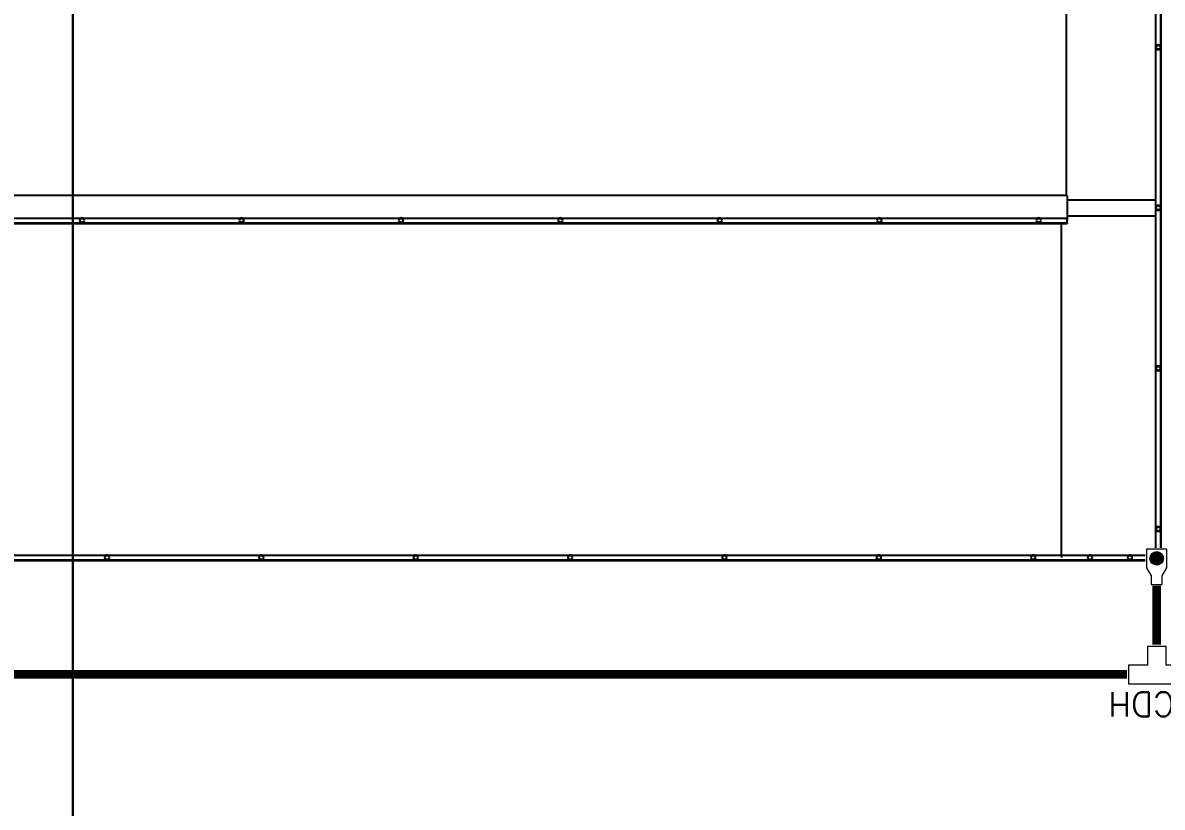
# Model space of a CAD drawing. Header units: millimetres. Extents: x -107267 to 109426, y -98906 to 83910.
# Drawn here: x -438 to 9564, y -27461 to -20575 of the extents above; entities that cross this region are included whole.
import ezdxf

# ---------------------------------------------------------------- set-up
doc = ezdxf.new("R2010")
doc.units = ezdxf.units.MM
doc.linetypes.add('ACAD_ISO12W100', pattern=[21, 12, -3, 0, -3, 0, -3])
for name, color, linetype in [('00 - Zona de proteção 2d', 4, 'Continuous'), ('Left View-MISC', 7, 'Continuous'), ('Left View-STEEL', 9, 'Continuous'), ('Top (Plan) View-MISC', 7, 'Continuous'), ('Top (Plan) View-STEEL', 9, 'Continuous')]:
    doc.layers.add(name, color=color, linetype=linetype)
doc.layers.add('00_m3g_spda_ater_cabo50', color=1, linetype='Continuous', lineweight=9)
doc.styles.add('PDR2.0', font='romans.shx', dxfattribs={"height": 2})

# ---------------------------------------------------------------- blocks, each defined once
blk = doc.blocks.new('*U24')
at = {"lineweight": 9, "style": 'PDR2.0'}
blk.add_text('MCDH', height=1.7, dxfattribs=at).set_placement((-3.015, 1.248))
at = {"color": 255, "lineweight": 0}
blk.add_wipeout([(-2.085, 0.773), (-2.085, -0.773), (-0.773, -0.773), (-0.773, -2.085), (0.773, -2.085), (0.773, -0.773), (2.085, -0.773), (2.085, 0.773)], dxfattribs=at)
at = {"lineweight": 9}
blk.add_lwpolyline([(-0.656, -0.656), (-0.656, -1.968), (0.656, -1.968), (0.656, -0.656), (1.968, -0.656), (1.968, 0.656), (0.656, 0.656), (-0.656, 0.656), (-1.968, 0.656), (-1.968, -0.656)], close=True, dxfattribs=at)
blk = doc.blocks.new('M3G_P_CONECTOR_COMP')
at = {"color": 255, "lineweight": 0}
blk.add_wipeout([(-1.14, -0.61), (-2.01, -0.61), (-2.75, -1.03), (-4.57, -1.03), (-4.57, 1.03), (-2.75, 1.03), (-2.01, 0.61), (-1.14, 0.61)], dxfattribs=at)
at = {"lineweight": 9}
h = blk.add_hatch(color=256, dxfattribs=at)
h.dxf.hatch_style = 1
edge = h.paths.add_edge_path()
edge.add_arc((-3.62, 0), 0.612, 0, 360)
blk.add_lwpolyline([(-1.24, 0.51), (-2.03, 0.51), (-2.77, 0.93), (-4.47, 0.93), (-4.47, -0.93), (-2.77, -0.93), (-2.03, -0.51), (-1.24, -0.51)], close=True, dxfattribs=at)
blk.add_circle((-3.62, 0), 0.612, dxfattribs=at)
blk = doc.blocks.new('*U1086')
at = {"layer": 'Top (Plan) View-MISC', "color": 0, "linetype": 'ByBlock', "lineweight": -2}
for p, q in [((8729, -22269), (9508, -22269)), ((8680, -25248), (8680, -22336))]:
    blk.add_line(p, q, dxfattribs=at)
blk = doc.blocks.new('*U1087')
at = {"layer": 'Top (Plan) View-MISC', "color": 0, "linetype": 'ByBlock', "lineweight": -2}
for p, q in [((8724, -22090), (8724, -19152)), ((9508, -22131), (8729, -22131))]:
    blk.add_line(p, q, dxfattribs=at)
blk = doc.blocks.new('*U1089')
at = {"layer": 'Top (Plan) View-MISC', "color": 0, "linetype": 'ByBlock', "lineweight": -2}
for p, q in [((8729, -22090), (-1567, -22090)), ((8729, -22090), (8729, -22310)), ((8729, -22310), (8729, -22310))]:
    blk.add_line(p, q, dxfattribs=at)
blk = doc.blocks.new('*U1090')
at = {"layer": 'Top (Plan) View-STEEL', "color": 0, "linetype": 'ByBlock', "lineweight": -2}
for p, q in [((-2658, -25248), (8680, -25248)), ((-2658, -25290), (8680, -25290)), ((-2658, -25295), (8680, -25295)), ((8680, -25290), (8680, -25295))]:
    blk.add_line(p, q, dxfattribs=at)
for centre, start, end in [((301, -25269), 3.5392, 176.4608), ((301, -25269), 183.5392, 356.4608), ((1656, -25269), 3.5392, 176.4608), ((1656, -25269), 183.5392, 356.4608), ((3011, -25269), 3.5392, 176.4608), ((3011, -25269), 183.5392, 356.4608), ((4366, -25269), 3.5392, 176.4608), ((4366, -25269), 183.5392, 356.4608), ((5721, -25269), 3.5392, 176.4608), ((5721, -25269), 183.5392, 356.4608), ((7076, -25269), 3.5392, 176.4608), ((7076, -25269), 183.5392, 356.4608), ((8431, -25269), 3.5392, 176.4608), ((8431, -25269), 183.5392, 356.4608)]:
    blk.add_arc(centre, 21.2, start, end, dxfattribs=at)
at = {"layer": 'Top (Plan) View-STEEL', "color": 0, "linetype": 'ByBlock', "lineweight": -2, "extrusion": (0, 0, -1)}
for centre, start, end in [((-301, -25269), 4.1694, 175.8306), ((-301, -25269), 184.1694, 355.8306), ((-1656, -25269), 4.1694, 175.8306), ((-1656, -25269), 184.1694, 355.8306), ((-3011, -25269), 4.1694, 175.8306), ((-3011, -25269), 184.1694, 355.8306), ((-4366, -25269), 4.1694, 175.8306), ((-4366, -25269), 184.1694, 355.8306), ((-5721, -25269), 4.1694, 175.8306), ((-5721, -25269), 184.1694, 355.8306), ((-7076, -25269), 4.1694, 175.8306), ((-7076, -25269), 184.1694, 355.8306), ((-8431, -25269), 4.1694, 175.8306), ((-8431, -25269), 184.1694, 355.8306)]:
    blk.add_arc(centre, 18, start, end, dxfattribs=at)
blk = doc.blocks.new('*U1091')
at = {"layer": 'Top (Plan) View-STEEL', "color": 0, "linetype": 'ByBlock', "lineweight": -2}
for p, q in [((8680, -25248), (8680, -25269)), ((8680, -25248), (9508, -25248)), ((8680, -25290), (9529, -25290)), ((8680, -25295), (9529, -25295)), ((9529, -25290), (9529, -25269)), ((9529, -25269), (9529, -25269)), ((9529, -25290), (9529, -25295))]:
    blk.add_line(p, q, dxfattribs=at)
for centre, start, end in [((8930, -25269), 3.5257, 176.4743), ((8930, -25269), 183.5257, 356.4743), ((9280, -25269), 3.5257, 176.4743), ((9280, -25269), 183.5257, 356.4743)]:
    blk.add_arc(centre, 21.2, start, end, dxfattribs=at)
at = {"layer": 'Top (Plan) View-STEEL', "color": 0, "linetype": 'ByBlock', "lineweight": -2, "extrusion": (0, 0, -1)}
for centre, start, end in [((-8930, -25269), 4.1535, 175.8465), ((-8930, -25269), 184.1535, 355.8465), ((-9280, -25269), 4.1535, 175.8465), ((-9280, -25269), 184.1535, 355.8465)]:
    blk.add_arc(centre, 18, start, end, dxfattribs=at)
blk = doc.blocks.new('*U1092')
at = {"layer": 'Top (Plan) View-STEEL', "color": 0, "linetype": 'ByBlock', "lineweight": -2}
for p, q in [((9508, -25248), (9508, -19152)), ((9550, -19131), (9529, -19131)), ((9550, -25269), (9550, -19131)), ((9550, -19131), (9555, -19131)), ((9555, -25269), (9555, -19131)), ((9527, -25269), (9550, -25269)), ((9555, -25269), (9550, -25269))]:
    blk.add_line(p, q, dxfattribs=at)
for centre, start, end in [((9529, -19381), 90.4881, 269.5119), ((9529, -19381), 270.4881, 89.5119), ((9529, -20790), 90.4881, 269.5119), ((9529, -20790), 270.4881, 89.5119), ((9529, -22200), 90.4881, 269.5119), ((9529, -22200), 270.4881, 89.5119), ((9529, -23609), 90.4881, 269.5119), ((9529, -23609), 270.4881, 89.5119), ((9529, -25019), 90.4881, 269.5119), ((9529, -25019), 270.4881, 89.5119)]:
    blk.add_arc(centre, 21.2, start, end, dxfattribs=at)
at = {"layer": 'Top (Plan) View-STEEL', "color": 0, "linetype": 'ByBlock', "lineweight": -2, "extrusion": (0, 0, -1)}
for centre, start, end in [((-9529, -19381), 270.5749, 89.4251), ((-9529, -19381), 90.5749, 269.4251), ((-9529, -20790), 270.5749, 89.4251), ((-9529, -20790), 90.5749, 269.4251), ((-9529, -22200), 270.5749, 89.4251), ((-9529, -22200), 90.5749, 269.4251), ((-9529, -23609), 270.5749, 89.4251), ((-9529, -23609), 90.5749, 269.4251), ((-9529, -25019), 270.5749, 89.4251), ((-9529, -25019), 90.5749, 269.4251)]:
    blk.add_arc(centre, 18, start, end, dxfattribs=at)
blk = doc.blocks.new('*U1095')
at = {"layer": 'Top (Plan) View-STEEL', "color": 0, "linetype": 'ByBlock', "lineweight": -2}
for p, q in [((-1567, -22289), (8729, -22289)), ((8729, -22310), (8729, -22289)), ((-1567, -22331), (8729, -22331)), ((-1567, -22336), (8729, -22336)), ((8729, -22331), (8729, -22310)), ((8729, -22331), (8729, -22336))]:
    blk.add_line(p, q, dxfattribs=at)
for centre, start, end in [((82, -22310), 3.4505, 176.5495), ((1482, -22310), 3.4505, 176.5495), ((2881, -22310), 3.4505, 176.5495), ((4281, -22310), 3.4505, 176.5495), ((5680, -22310), 3.4505, 176.5495), ((7080, -22310), 3.4505, 176.5495), ((8479, -22310), 3.4505, 176.5495), ((82, -22310), 183.4505, 356.5495), ((1482, -22310), 183.4505, 356.5495), ((2881, -22310), 183.4505, 356.5495), ((4281, -22310), 183.4505, 356.5495), ((5680, -22310), 183.4505, 356.5495), ((7080, -22310), 183.4505, 356.5495), ((8479, -22310), 183.4505, 356.5495)]:
    blk.add_arc(centre, 21.2, start, end, dxfattribs=at)
at = {"layer": 'Top (Plan) View-STEEL', "color": 0, "linetype": 'ByBlock', "lineweight": -2, "extrusion": (0, 0, -1)}
for centre, start, end in [((-82, -22310), 4.0648, 175.9352), ((-1482, -22310), 4.0648, 175.9352), ((-2881, -22310), 4.0648, 175.9352), ((-4281, -22310), 4.0648, 175.9352), ((-5680, -22310), 4.0648, 175.9352), ((-7080, -22310), 4.0648, 175.9352), ((-8479, -22310), 4.0648, 175.9352), ((-82, -22310), 184.0648, 355.9352), ((-1482, -22310), 184.0648, 355.9352), ((-2881, -22310), 184.0648, 355.9352), ((-4281, -22310), 184.0648, 355.9352), ((-5680, -22310), 184.0648, 355.9352), ((-7080, -22310), 184.0648, 355.9352), ((-8479, -22310), 184.0648, 355.9352)]:
    blk.add_arc(centre, 18, start, end, dxfattribs=at)
blk = doc.blocks.new('*U2096')
at = {"layer": 'Left View-MISC', "color": 0, "linetype": 'ByBlock', "lineweight": -2}
for p, q in [((0, -25269, -1280), (0, -25262, -1280)), ((0, -25264, -1120), (0, -25269, -1120)), ((0, -25269, -1280), (0, -25269, -1120))]:
    blk.add_line(p, q, dxfattribs=at)
blk = doc.blocks.new('*U2098')
at = {"layer": 'Left View-MISC', "color": 0, "linetype": 'ByBlock', "lineweight": -2}
for p, q in [((0, -19131, -454), (0, -20178, -454)), ((0, -19131, -160), (0, -19131, -454)), ((0, -20779, 221), (0, -19351, 221)), ((0, -20178, -454), (0, -25260, -1375)), ((0, -22288, -407), (0, -20779, 221)), ((0, -23806, -407), (0, -22288, -407)), ((0, -25267, -966), (0, -23806, -407)), ((0, -25260, -1375), (0, -25267, -966))]:
    blk.add_line(p, q, dxfattribs=at)
blk = doc.blocks.new('*U2099')
at = {"layer": 'Left View-MISC', "color": 0, "linetype": 'ByBlock', "lineweight": -2}
for p, q in [((0, -19131, -454), (0, -19131, -1280)), ((0, -19131, -1280), (0, -24738, -1280)), ((0, -20817, 221), (0, -20790, 221)), ((0, -22036, 221), (0, -21078, 221)), ((0, -22248, 221), (0, -22156, 221)), ((0, -25268, -1120), (0, -25268, -1120))]:
    blk.add_line(p, q, dxfattribs=at)
blk = doc.blocks.new('*U2102')
at = {"layer": 'Left View-MISC', "color": 0, "linetype": 'ByBlock', "lineweight": -2}
for p, q in [((0, -24168, -529), (0, -24125, -529)), ((0, -25012, -529), (0, -24447, -529)), ((0, -25248, -529), (0, -25055, -529))]:
    blk.add_line(p, q, dxfattribs=at)
blk = doc.blocks.new('*U2105')
at = {"layer": 'Left View-MISC', "color": 0, "linetype": 'ByBlock', "lineweight": -2}
for p, q in [((0, -22290, 246), (0, -22309, 246)), ((0, -22310, 241), (0, -22310, 165)), ((0, -22310, 122), (0, -22310, -287)), ((0, -22310, -387), (0, -22310, -407))]:
    blk.add_line(p, q, dxfattribs=at)
blk = doc.blocks.new('*U2106')
at = {"layer": 'Left View-STEEL', "color": 0, "linetype": 'ByBlock', "lineweight": -2}
for p, q in [((0, -25248, -959), (0, -25248, -942)), ((0, -25248, -835), (0, -25248, -680)), ((0, -25248, -665), (0, -25248, -432)), ((0, -25248, -386), (0, -25248, -151)), ((0, -25248, -136), (0, -25248, -115)), ((0, -25248, 32), (0, -25248, 53)), ((0, -25248, 199), (0, -25248, 221)), ((0, -25248, 283), (0, -25248, 304)), ((0, -25248, 367), (0, -25248, 388)), ((0, -25248, 451), (0, -25248, 472)), ((0, -25248, 535), (0, -25248, 556)), ((0, -25248, -151), (0, -25248, -136)), ((0, -25248, -115), (0, -25248, -58)), ((0, -25248, -13), (0, -25248, 32)), ((0, -25248, 53), (0, -25248, 96)), ((0, -25248, 141), (0, -25248, 199)), ((0, -25248, 221), (0, -25248, 283)), ((0, -25248, 304), (0, -25248, 367)), ((0, -25248, 388), (0, -25248, 451)), ((0, -25248, 472), (0, -25248, 535)), ((0, -25248, -680), (0, -25248, -665)), ((0, -25290, -1215), (0, -25290, -1210)), ((0, -25290, 32), (0, -25290, 53)), ((0, -25290, 116), (0, -25290, 137)), ((0, -25290, 199), (0, -25290, 221)), ((0, -25290, 283), (0, -25290, 304)), ((0, -25290, 367), (0, -25290, 388)), ((0, -25290, 451), (0, -25290, 472)), ((0, -25290, 535), (0, -25290, 556)), ((0, -25290, -28), (0, -25290, 32)), ((0, -25290, 53), (0, -25290, 116)), ((0, -25290, 137), (0, -25290, 199)), ((0, -25290, 221), (0, -25290, 283)), ((0, -25290, 304), (0, -25290, 367)), ((0, -25290, 388), (0, -25290, 451)), ((0, -25290, 472), (0, -25290, 535)), ((0, -25290, -1127), (0, -25290, -1210)), ((0, -25290, -1210), (0, -25295, -1210)), ((0, -25295, -1110), (0, -25290, -1110)), ((0, -25290, -409), (0, -25295, -409)), ((0, -25295, -1210), (0, -25295, -1110)), ((0, -25295, -1110), (0, -25295, -409))]:
    blk.add_line(p, q, dxfattribs=at)
at = {"layer": 'Left View-STEEL', "color": 0, "linetype": 'ByBlock', "lineweight": -2, "extrusion": (-1, 0, 0)}
for centre, major_axis, ratio, start_param, end_param in [((0, -25269, -115), (0, -21.2), 0.06185, -3.143955, -3.139231), ((0, -25269, 53), (0, -21.2), 0.06185, -4.650618, -1.632567), ((0, -25269, 221), (0, -21.2), 0.06185, -4.650618, -1.632567), ((0, -25269, 304), (0, -21.2), 0.06185, -4.650618, -1.632567), ((0, -25269, 388), (0, -21.2), 0.06185, -4.650618, -1.632567), ((0, -25269, 472), (0, -21.2), 0.06185, -4.650618, -1.632567), ((0, -25269, 556), (0, -21.2), 0.06185, -4.650618, -1.632567), ((0, -25269, -151), (0, 0, -21.2), 0.998093, -1.570796, -1.568434), ((0, -25269, -151), (0, 0, -21.2), 0.998093, 4.710027, 4.712389), ((0, -25269, -680), (0, 0, -21.2), 0.998093, -1.570796, -1.568434), ((0, -25269, -680), (0, 0, -21.2), 0.998093, 4.710027, 4.712389), ((0, -25269, 137), (0, -21.2), 0.06185, -4.650618, -4.06293), ((0, -25269, 137), (0, -21.2), 0.06185, -1.900041, -1.632567), ((0, -25269, 53), (0, -21.2), 0.06185, -1.509025, 1.509025), ((0, -25269, 137), (0, -21.2), 0.06185, -1.509025, 1.509025), ((0, -25269, 221), (0, -21.2), 0.06185, -1.509025, 1.509025), ((0, -25269, 304), (0, -21.2), 0.06185, -1.509025, 1.509025), ((0, -25269, 388), (0, -21.2), 0.06185, -1.509025, 1.509025), ((0, -25269, 472), (0, -21.2), 0.06185, -1.509025, 1.509025), ((0, -25269, 556), (0, -21.2), 0.06185, -1.509025, 1.509025)]:
    blk.add_ellipse(centre, major_axis=major_axis, ratio=ratio, start_param=start_param, end_param=end_param, dxfattribs=at)
at = {"layer": 'Left View-STEEL', "color": 0, "linetype": 'ByBlock', "lineweight": -2, "extrusion": (1, 0, 0)}
for centre, major_axis, ratio, start_param, end_param in [((0, -25269, 550), (0, 0, -21.2), 0.998093, 1.864371, 3.141593), ((0, -25269, 53), (0, 18), 0.06185, -1.498026, 1.498026), ((0, -25269, 221), (0, 18), 0.06185, -1.498026, 1.498026), ((0, -25269, 304), (0, 18), 0.06185, -1.498026, 1.498026), ((0, -25269, 388), (0, 18), 0.06185, -1.498026, 1.498026), ((0, -25269, 472), (0, 18), 0.06185, -1.498026, 1.498026), ((0, -25269, 556), (0, 18), 0.06185, -1.498026, 1.498026), ((0, -25269, 137), (0, 18), 0.06185, 0.823985, 1.498026), ((0, -25269, 137), (0, 18), 0.06185, -1.498026, -1.144199), ((0, -25269, -1215), (0, 21.2), 0.06185, -3.141593, -1.570749), ((0, -25269, 550), (0, 0, -21.2), 0.998093, -3.141593, -1.864371), ((0, -25269, 53), (0, 18), 0.06185, -4.639618, -1.643567), ((0, -25269, 137), (0, 18), 0.06185, -4.639618, -1.643567), ((0, -25269, 221), (0, 18), 0.06185, -4.639618, -1.643567), ((0, -25269, 304), (0, 18), 0.06185, -4.639618, -1.643567), ((0, -25269, 388), (0, 18), 0.06185, -4.639618, -1.643567), ((0, -25269, 472), (0, 18), 0.06185, -4.639618, -1.643567), ((0, -25269, 556), (0, 18), 0.06185, -4.639618, -1.643567)]:
    blk.add_ellipse(centre, major_axis=major_axis, ratio=ratio, start_param=start_param, end_param=end_param, dxfattribs=at)
blk = doc.blocks.new('*U2107')
at = {"layer": 'Left View-STEEL', "color": 0, "linetype": 'ByBlock', "lineweight": -2}
for p, q in [((0, -25248, 565), (0, -25248, 587)), ((0, -25248, 587), (0, -25248, 608)), ((0, -25248, 556), (0, -25248, 565)), ((0, -25248, 587), (0, -25248, 587)), ((0, -25290, 565), (0, -25290, 587)), ((0, -25290, 587), (0, -25290, 608)), ((0, -25290, 556), (0, -25290, 565)), ((0, -25290, 587), (0, -25290, 587)), ((0, -25290, -356), (0, -25295, -356)), ((0, -25295, -409), (0, -25295, -356))]:
    blk.add_line(p, q, dxfattribs=at)
at = {"layer": 'Left View-STEEL', "color": 0, "linetype": 'ByBlock', "lineweight": -2, "extrusion": (-1, 0, 0)}
for centre, major_axis, ratio, start_param, end_param in [((0, -25269, 587), (0, -21.2), 0.061613, -4.650854, -1.632332), ((0, -25269, 608), (0, -21.2), 0.061613, -4.650854, -1.632332), ((0, -25269, 550), (0, 0, -21.2), 0.998107, 1.864359, 4.418826), ((0, -25269, 587), (0, -21.2), 0.061613, -1.509261, 1.509261), ((0, -25269, 608), (0, -21.2), 0.061613, -1.509261, 1.509261)]:
    blk.add_ellipse(centre, major_axis=major_axis, ratio=ratio, start_param=start_param, end_param=end_param, dxfattribs=at)
at = {"layer": 'Left View-STEEL', "color": 0, "linetype": 'ByBlock', "lineweight": -2, "extrusion": (1, 0, 0)}
for centre, major_axis, ratio, start_param, end_param in [((0, -25269, 587), (0, 18), 0.061613, -1.498304, 1.498304), ((0, -25269, 608), (0, 18), 0.061613, -1.498304, 1.498304), ((0, -25269, 602), (0, 0, -21.2), 0.998107, -3.141593, -1.867382), ((0, -25269, 602), (0, 0, -21.2), 0.998107, 3.124587, 3.141593), ((0, -25269, 587), (0, 18), 0.061613, -4.639896, -1.643289), ((0, -25269, 608), (0, 18), 0.061613, -4.639896, -1.643289)]:
    blk.add_ellipse(centre, major_axis=major_axis, ratio=ratio, start_param=start_param, end_param=end_param, dxfattribs=at)
blk = doc.blocks.new('*U2108')
at = {"layer": 'Left View-STEEL', "color": 0, "linetype": 'ByBlock', "lineweight": -2}
for p, q in [((0, -19208, 530), (0, -19152, 529)), ((0, -19208, 572), (0, -19152, 571)), ((0, -19359, 531), (0, -19251, 530)), ((0, -19359, 573), (0, -19251, 572)), ((0, -19359, 573), (0, -19359, 573)), ((0, -19359, 221), (0, -19359, 241)), ((0, -19359, 341), (0, -19359, 531)), ((0, -20508, 541), (0, -19402, 531)), ((0, -20508, 583), (0, -19402, 574)), ((0, -20688, 542), (0, -20551, 541)), ((0, -20688, 585), (0, -20551, 583)), ((0, -20748, 543), (0, -20730, 543)), ((0, -20748, 585), (0, -20730, 585)), ((0, -20811, 586), (0, -20790, 585)), ((0, -20989, 587), (0, -20790, 585)), ((0, -20811, 221), (0, -20811, 224)), ((0, -20811, 341), (0, -20811, 543)), ((0, -20989, 545), (0, -20811, 543)), ((0, -21263, 547), (0, -21031, 545)), ((0, -21163, 589), (0, -21031, 587)), ((0, -21846, 594), (0, -21271, 590)), ((0, -21943, 553), (0, -21371, 548)), ((0, -22016, 596), (0, -21952, 595)), ((0, -22179, 555), (0, -22078, 554)), ((0, -22269, 598), (0, -22078, 596)), ((0, -22221, 598), (0, -22179, 597)), ((0, -22179, 341), (0, -22179, 453)), ((0, -22179, 499), (0, -22179, 555)), ((0, -22221, 341), (0, -22221, 434)), ((0, -22221, 481), (0, -22221, 555)), ((0, -22269, 556), (0, -22221, 555)), ((0, -22516, 558), (0, -22331, 556)), ((0, -22516, 600), (0, -22331, 599)), ((0, -22516, 29), (0, -22336, 27)), ((0, -22516, 71), (0, -22336, 70)), ((0, -23534, 566), (0, -22559, 558)), ((0, -23534, 609), (0, -22559, 601)), ((0, -23534, 38), (0, -22559, 29)), ((0, -23534, 80), (0, -22559, 72)), ((0, -23588, 567), (0, -23577, 567)), ((0, -23900, 612), (0, -23577, 609)), ((0, -23588, 38), (0, -23577, 38)), ((0, -23588, 80), (0, -23577, 80)), ((0, -23631, 610), (0, -23588, 609)), ((0, -23588, -407), (0, -23588, -387)), ((0, -23588, -287), (0, -23588, 38)), ((0, -23588, 80), (0, -23588, 122)), ((0, -23588, 165), (0, -23588, 418)), ((0, -23588, 460), (0, -23588, 567)), ((0, -23631, -407), (0, -23631, -387)), ((0, -23631, -287), (0, -23631, 38)), ((0, -23631, 81), (0, -23631, 122)), ((0, -23631, 165), (0, -23631, 418)), ((0, -23631, 460), (0, -23631, 567)), ((0, -24008, 570), (0, -23631, 567)), ((0, -23748, 39), (0, -23631, 38)), ((0, -23748, 82), (0, -23631, 81)), ((0, -24012, 42), (0, -23790, 40)), ((0, -23904, 83), (0, -23790, 82)), ((0, -24007, -467), (0, -23965, -468)), ((0, -25269, 624), (0, -24016, 613)), ((0, -24784, 91), (0, -24060, 84)), ((0, -24998, -359), (0, -24060, -367)), ((0, -24998, 579), (0, -24124, 571)), ((0, -24913, 49), (0, -24128, 43)), ((0, -24998, -459), (0, -24280, -465)), ((0, -24998, 92), (0, -24920, 92)), ((0, -24998, -479), (0, -25012, -479)), ((0, -25040, 622), (0, -24998, 621)), ((0, -24998, -479), (0, -24998, -336)), ((0, -24998, -290), (0, -24998, 22)), ((0, -24998, 92), (0, -24998, 191)), ((0, -24998, 237), (0, -24998, 579)), ((0, -25040, 221), (0, -25040, 579)), ((0, -25248, 581), (0, -25040, 579)), ((0, -25248, 52), (0, -25055, 51)), ((0, -25248, 95), (0, -25055, 93)), ((0, -25248, -457), (0, -25055, -458)), ((0, -25056, -358), (0, -25055, -358)), ((0, -25248, -357), (0, -25172, -357)), ((0, -25269, 623), (0, -25269, 624))]:
    blk.add_line(p, q, dxfattribs=at)
blk = doc.blocks.new('*U2110')
at = {"layer": 'Left View-STEEL', "color": 0, "linetype": 'ByBlock', "lineweight": -2}
for p, q in [((0, -22269, 460), (0, -22269, 655)), ((0, -22269, 701), (0, -22269, 750)), ((0, -22269, 792), (0, -22269, 1279)), ((0, -22269, 1321), (0, -22269, 1324)), ((0, -22278, 1324), (0, -22278, 1334)), ((0, -22281, 1324), (0, -22283, 1326)), ((0, -22286, 1334), (0, -22286, 1343)), ((0, -22290, 1334), (0, -22292, 1336)), ((0, -22303, 1286), (0, -22306, 1288)), ((0, -22303, 757), (0, -22306, 759)), ((0, -22309, 341), (0, -22309, 241)), ((0, -22309, 241), (0, -22314, 241)), ((0, -22314, 341), (0, -22309, 341)), ((0, -22309, 341), (0, -22331, 366)), ((0, -22311, 224), (0, -22311, 241)), ((0, -22311, 344), (0, -22311, 418)), ((0, -22311, 460), (0, -22311, 651)), ((0, -22311, 693), (0, -22311, 774)), ((0, -22311, 774), (0, -22311, 1302)), ((0, -22311, 1303), (0, -22311, 1324)), ((0, -22311, 1294), (0, -22314, 1298)), ((0, -22311, 766), (0, -22314, 769)), ((0, -22314, 241), (0, -22314, 341)), ((0, -22314, 241), (0, -22336, 266)), ((0, -22314, 341), (0, -22336, 366)), ((0, -22320, 234), (0, -22320, 248)), ((0, -22320, 354), (0, -22320, 418)), ((0, -22320, 460), (0, -22320, 651)), ((0, -22320, 693), (0, -22320, 783)), ((0, -22320, 784), (0, -22320, 1312)), ((0, -22320, 1313), (0, -22320, 1334)), ((0, -22320, 1304), (0, -22323, 1308)), ((0, -22320, 775), (0, -22323, 779)), ((0, -22329, 243), (0, -22329, 258)), ((0, -22329, 363), (0, -22329, 418)), ((0, -22329, 460), (0, -22329, 651)), ((0, -22329, 693), (0, -22329, 793)), ((0, -22329, 793), (0, -22329, 1322)), ((0, -22329, 1322), (0, -22329, 1343)), ((0, -22331, 366), (0, -22336, 366)), ((0, -22336, 366), (0, -22336, 266))]:
    blk.add_line(p, q, dxfattribs=at)
at = {"layer": 'Left View-STEEL', "color": 0, "linetype": 'ByBlock', "lineweight": -2, "extrusion": (-1, 0, 0)}
for centre, major_axis, ratio, start_param, end_param in [((0, -22290, 1324), (0, -21.2, 0), 0.010274, -4.711449, -1.590406), ((0, -22299, 1334), (0, -21.2, 0), 0.010274, -4.711449, -1.590406), ((0, -22308, 1343), (0, -21.2, 0), 0.010274, -4.711449, -1.590406), ((0, -22288, 1300), (0, 0, -21.2), 0.999904, -0.01453, 3.141593), ((0, -22288, 771), (0, 0, -21.2), 0.999904, -0.010275, 3.151867), ((0, -22290, 1324), (0, -21.2, 0), 0.010274, -1.569857, 1.551187), ((0, -22299, 1334), (0, -21.2, 0), 0.010274, -1.569857, 1.551187), ((0, -22308, 1343), (0, -21.2, 0), 0.010274, -1.569857, 1.551187)]:
    blk.add_ellipse(centre, major_axis=major_axis, ratio=ratio, start_param=start_param, end_param=end_param, dxfattribs=at)
at = {"layer": 'Left View-STEEL', "color": 0, "linetype": 'ByBlock', "lineweight": -2, "extrusion": (1, 0, 0)}
for centre, major_axis, ratio, start_param, end_param in [((0, -22290, 1324), (0, 18, 0), 0.010274, -1.54936, 1.56803), ((0, -22299, 1334), (0, 18, 0), 0.010274, -1.54936, 1.56803), ((0, -22288, 1300), (0, 0, -18), 0.999904, 3.141593, 6.283185), ((0, -22288, 771), (0, 0, -18), 0.999904, 3.141593, 6.283185), ((0, -22308, 1343), (0, 18, 0), 0.010274, -1.54936, 1.56803), ((0, -22290, 1324), (0, 18, 0), 0.010274, -4.690953, -1.573563), ((0, -22299, 1334), (0, 18, 0), 0.010274, -4.690953, -1.573563), ((0, -22310, 1325), (0, 0, -21.2), 0.999904, 2.664619, 3.141593), ((0, -22308, 1343), (0, 18, 0), 0.010274, -4.690953, -1.573563), ((0, -22290, 224), (0, 21.2, 0), 0.010274, 3.141594, 3.492509), ((0, -22310, 1325), (0, 0, -21.2), 0.999904, -3.141593, -2.662213), ((0, -22299, 234), (0, 21.2, 0), 0.010274, 3.141594, 4.086915), ((0, -22308, 243), (0, 21.2, 0), 0.010274, 3.141594, 4.086915), ((0, -22310, 1325), (0, 0, -21.2), 0.999904, -2.044298, -1.097295), ((0, -22310, 796), (0, 0, -21.2), 0.999904, -2.044298, -1.097295)]:
    blk.add_ellipse(centre, major_axis=major_axis, ratio=ratio, start_param=start_param, end_param=end_param, dxfattribs=at)
blk = doc.blocks.new('*U2111')
at = {"layer": 'Left View-STEEL', "color": 0, "linetype": 'ByBlock', "lineweight": -2}
for p, q in [((0, -22331, 231), (0, -22331, 251)), ((0, -22331, 366), (0, -22331, 418)), ((0, -22331, 460), (0, -22331, 651)), ((0, -22331, 693), (0, -22331, 781)), ((0, -22331, 796), (0, -22331, 1309)), ((0, -22331, 1325), (0, -22331, 1331)), ((0, -22331, 165), (0, -22331, 166)), ((0, -22331, 62), (0, -22331, 82)), ((0, -22331, -22), (0, -22331, -2)), ((0, -22331, -107), (0, -22331, -87)), ((0, -22331, -191), (0, -22331, -171)), ((0, -22331, -276), (0, -22331, -256)), ((0, -22331, 1325), (0, -22331, 1309)), ((0, -22331, 796), (0, -22331, 781)), ((0, -22331, 366), (0, -22331, 366)), ((0, -22336, 366), (0, -22331, 366)), ((0, -22331, 260), (0, -22331, 251)), ((0, -22331, 231), (0, -22331, 166)), ((0, -22331, 122), (0, -22331, 82)), ((0, -22331, 62), (0, -22331, -2)), ((0, -22331, -22), (0, -22331, -87)), ((0, -22331, -107), (0, -22331, -171)), ((0, -22331, -191), (0, -22331, -256)), ((0, -22331, -276), (0, -22331, -287)), ((0, -22336, 266), (0, -22336, 266)), ((0, -22336, 266), (0, -22336, 366)), ((0, -22336, 266), (0, -22336, 165)), ((0, -22336, 122), (0, -22336, -287))]:
    blk.add_line(p, q, dxfattribs=at)
at = {"layer": 'Left View-STEEL', "color": 0, "linetype": 'ByBlock', "lineweight": -2, "extrusion": (-1, 0, 0)}
for centre, major_axis, ratio, start_param, end_param in [((0, -22310, 1325), (0, 0, -21.2), 0.998187, 3.141593, 3.245142), ((0, -22310, 62), (0, 21.2), 0.060295, -4.712389, -1.570757), ((0, -22310, 62), (0, 21.2), 0.060295, 1.570757, 1.570796), ((0, -22310, -22), (0, 21.2), 0.060295, -4.712389, -1.570757), ((0, -22310, -22), (0, 21.2), 0.060295, 1.570757, 1.570796), ((0, -22310, -107), (0, 21.2), 0.060295, -4.712389, -1.570757), ((0, -22310, -107), (0, 21.2), 0.060295, 1.570757, 1.570796), ((0, -22310, -191), (0, 21.2), 0.060295, -4.712389, -1.570757), ((0, -22310, -191), (0, 21.2), 0.060295, 1.570757, 1.570796), ((0, -22310, -276), (0, 21.2), 0.060295, -4.712389, -1.570757), ((0, -22310, -276), (0, 21.2), 0.060295, 1.570757, 1.570796), ((0, -22310, 231), (0, 21.2), 0.060295, -4.651449, -1.631736), ((0, -22310, 1325), (0, 0, -21.2), 0.998187, 1.09721, 1.597012), ((0, -22310, 796), (0, 0, -21.2), 0.998187, 1.09721, 2.044383)]:
    blk.add_ellipse(centre, major_axis=major_axis, ratio=ratio, start_param=start_param, end_param=end_param, dxfattribs=at)
at = {"layer": 'Left View-STEEL', "color": 0, "linetype": 'ByBlock', "lineweight": -2, "extrusion": (1, 0, 0)}
for centre, major_axis, start_param, end_param in [((0, -22310, 62), (0, -18), -4.712389, -4.712342), ((0, -22310, 62), (0, -18), -1.570843, 1.570796), ((0, -22310, -22), (0, -18), -4.712389, -4.712342), ((0, -22310, -22), (0, -18), -1.570843, 1.570796), ((0, -22310, -107), (0, -18), -4.712389, -4.712342), ((0, -22310, -107), (0, -18), -1.570843, 1.570796), ((0, -22310, -191), (0, -18), -4.712389, -4.712342), ((0, -22310, -191), (0, -18), -1.570843, 1.570796), ((0, -22310, -276), (0, -18), -4.712389, -4.712342), ((0, -22310, -276), (0, -18), -1.570843, 1.570796), ((0, -22310, 231), (0, -18), -1.499006, 1.499006), ((0, -22310, 1331), (0, -21.2), -0.312177, 0)]:
    blk.add_ellipse(centre, major_axis=major_axis, ratio=0.060295, start_param=start_param, end_param=end_param, dxfattribs=at)
blk = doc.blocks.new('*U2112')
at = {"layer": 'Left View-STEEL', "color": 0, "linetype": 'ByBlock', "lineweight": -2}
for p, q in [((0, -20688, 221), (0, -20688, 241)), ((0, -20688, 341), (0, -20688, 750)), ((0, -20688, 792), (0, -20688, 1279)), ((0, -20730, 221), (0, -20730, 241)), ((0, -20730, 341), (0, -20730, 750)), ((0, -20730, 792), (0, -20730, 1279)), ((0, -20779, 1321), (0, -22016, 1321)), ((0, -20790, 792), (0, -20989, 792)), ((0, -20790, 341), (0, -20989, 341)), ((0, -20881, 1279), (0, -22016, 1279)), ((0, -20886, 750), (0, -20989, 750)), ((0, -21031, 792), (0, -21382, 792)), ((0, -21031, 750), (0, -21481, 750)), ((0, -21031, 241), (0, -21997, 241)), ((0, -21031, 341), (0, -21757, 341)), ((0, -21490, 792), (0, -21939, 792)), ((0, -21589, 750), (0, -22016, 750)), ((0, -21867, 341), (0, -22036, 341)), ((0, -22059, 1321), (0, -22016, 1321)), ((0, -22016, 221), (0, -22016, 233)), ((0, -22016, 341), (0, -22016, 522)), ((0, -22016, 568), (0, -22016, 750)), ((0, -22016, 806), (0, -22016, 1279)), ((0, -22059, 792), (0, -22059, 1279)), ((0, -22059, 1321), (0, -22288, 1321)), ((0, -22059, 1279), (0, -22288, 1279)), ((0, -22059, 792), (0, -22288, 792)), ((0, -22078, 341), (0, -22248, 341)), ((0, -22108, 241), (0, -22248, 241)), ((0, -22151, 750), (0, -22288, 750)), ((0, -22288, 1279), (0, -22288, 1321)), ((0, -22288, 750), (0, -22288, 792))]:
    blk.add_line(p, q, dxfattribs=at)
blk = doc.blocks.new('*U2126')
at = {"layer": 'Left View-STEEL', "color": 0, "linetype": 'ByBlock', "lineweight": -2}
for p, q in [((0, -23806, 671), (0, -23806, 648)), ((0, -24018, 567), (0, -23806, 648)), ((0, -25267, 134), (0, -23806, 693)), ((0, -23806, 166), (0, -23806, 121)), ((0, -24018, 39), (0, -23806, 121)), ((0, -24018, 85), (0, -23806, 166)), ((0, -24018, -471), (0, -23806, -390)), ((0, -23806, -390), (0, -23806, -283)), ((0, -24018, -364), (0, -23806, -283)), ((0, -24018, -488), (0, -24060, -504)), ((0, -24018, -488), (0, -24018, 39)), ((0, -24018, 85), (0, -24018, 567)), ((0, -24059, 595), (0, -24019, 610)), ((0, -24060, -504), (0, -24060, 23)), ((0, -24060, 69), (0, -24060, 550)), ((0, -25012, 186), (0, -24060, 550)), ((0, -25012, -341), (0, -24060, 23)), ((0, -25012, -296), (0, -24060, 69)), ((0, -25012, -852), (0, -24060, -488)), ((0, -25012, -745), (0, -24060, -381)), ((0, -25012, -869), (0, -25012, -341)), ((0, -25012, -296), (0, -25012, 186)), ((0, -25053, 214), (0, -25014, 229)), ((0, -25055, -885), (0, -25055, -358)), ((0, -25055, -312), (0, -25055, 170)), ((0, -25267, 88), (0, -25055, 170)), ((0, -25267, -439), (0, -25055, -358)), ((0, -25267, -394), (0, -25055, -312)), ((0, -25267, -950), (0, -25055, -869)), ((0, -25267, -843), (0, -25055, -761)), ((0, -25267, 88), (0, -25267, 111)), ((0, -25267, 111), (0, -25267, 134)), ((0, -25267, -439), (0, -25267, -416)), ((0, -25267, -416), (0, -25267, -394)), ((0, -25267, -843), (0, -25267, -950))]:
    blk.add_line(p, q, dxfattribs=at)
blk = doc.blocks.new('*U2127')
at = {"layer": 'Left View-STEEL', "color": 0, "linetype": 'ByBlock', "lineweight": -2}
for p, q in [((0, -22288, 693), (0, -22288, 672)), ((0, -22288, 672), (0, -22288, 671)), ((0, -22516, 651), (0, -22288, 651)), ((0, -22516, 693), (0, -22288, 693)), ((0, -22516, 122), (0, -22288, 122)), ((0, -22516, 165), (0, -22288, 165)), ((0, -22516, -387), (0, -22288, -387)), ((0, -22288, -387), (0, -22288, -287)), ((0, -22516, -287), (0, -22288, -287)), ((0, -22559, 693), (0, -22516, 693)), ((0, -22516, -407), (0, -22516, 122)), ((0, -22516, 165), (0, -22516, 651)), ((0, -22559, -407), (0, -22559, 122)), ((0, -22559, 165), (0, -22559, 651)), ((0, -23534, 651), (0, -22559, 651)), ((0, -23534, 693), (0, -22559, 693)), ((0, -23534, 122), (0, -22559, 122)), ((0, -23534, 165), (0, -22559, 165)), ((0, -23534, -387), (0, -22559, -387)), ((0, -23534, -287), (0, -22559, -287)), ((0, -23577, 693), (0, -23534, 693)), ((0, -23534, -407), (0, -23534, 122)), ((0, -23534, 165), (0, -23534, 651)), ((0, -23577, -407), (0, -23577, 122)), ((0, -23577, 165), (0, -23577, 651)), ((0, -23806, 651), (0, -23577, 651)), ((0, -23806, 693), (0, -23577, 693)), ((0, -23806, 122), (0, -23577, 122)), ((0, -23806, 165), (0, -23577, 165)), ((0, -23806, -387), (0, -23577, -387)), ((0, -23806, -287), (0, -23577, -287)), ((0, -23806, 671), (0, -23806, 672)), ((0, -23806, 672), (0, -23806, 693)), ((0, -23806, -287), (0, -23806, -387))]:
    blk.add_line(p, q, dxfattribs=at)
blk = doc.blocks.new('*U2128')
at = {"layer": 'Left View-STEEL', "color": 0, "linetype": 'ByBlock', "lineweight": -2}
for p, q in [((0, -20779, 1299), (0, -20779, 1275)), ((0, -20989, 1188), (0, -20779, 1275)), ((0, -22288, 693), (0, -20779, 1321)), ((0, -20779, 794), (0, -20779, 748)), ((0, -20989, 661), (0, -20779, 748)), ((0, -20989, 707), (0, -20779, 794)), ((0, -20989, 150), (0, -20779, 237)), ((0, -20779, 237), (0, -20779, 345)), ((0, -20989, 258), (0, -20779, 345)), ((0, -20989, 134), (0, -20989, 661)), ((0, -20989, 707), (0, -20989, 1188)), ((0, -21030, 1215), (0, -20991, 1232)), ((0, -21031, 116), (0, -21031, 643)), ((0, -21031, 689), (0, -21031, 1170)), ((0, -22036, 752), (0, -21031, 1170)), ((0, -22036, 225), (0, -21031, 643)), ((0, -22036, 271), (0, -21031, 689)), ((0, -22036, -286), (0, -21031, 132)), ((0, -22036, -178), (0, -21031, 241)), ((0, -22036, -302), (0, -22036, 225)), ((0, -22036, 271), (0, -22036, 752)), ((0, -22076, 780), (0, -22037, 796)), ((0, -22078, -319), (0, -22078, 208)), ((0, -22078, 254), (0, -22078, 735)), ((0, -22288, 647), (0, -22078, 735)), ((0, -22288, 120), (0, -22078, 208)), ((0, -22288, 166), (0, -22078, 254)), ((0, -22288, -391), (0, -22078, -303)), ((0, -22288, -282), (0, -22078, -195)), ((0, -22288, 647), (0, -22288, 670)), ((0, -22288, 670), (0, -22288, 671)), ((0, -22288, 120), (0, -22288, 143)), ((0, -22288, 143), (0, -22288, 166)), ((0, -22288, -282), (0, -22288, -391))]:
    blk.add_line(p, q, dxfattribs=at)
blk = doc.blocks.new('*U2129')
at = {"layer": 'Left View-STEEL', "color": 0, "linetype": 'ByBlock', "lineweight": -2}
for p, q in [((0, -19131, 1321), (0, -19131, 1300)), ((0, -19131, 1300), (0, -19131, 1279)), ((0, -19208, 1279), (0, -19131, 1279)), ((0, -19208, 1321), (0, -19131, 1321)), ((0, -19131, 792), (0, -19131, 771)), ((0, -19131, 771), (0, -19131, 750)), ((0, -19208, 750), (0, -19131, 750)), ((0, -19208, 792), (0, -19131, 792)), ((0, -19203, 241), (0, -19131, 241)), ((0, -19131, 241), (0, -19131, 341)), ((0, -19203, 341), (0, -19131, 341)), ((0, -19359, 1279), (0, -19251, 1279)), ((0, -19359, 1321), (0, -19251, 1321)), ((0, -19359, 750), (0, -19251, 750)), ((0, -19359, 792), (0, -19251, 792)), ((0, -19359, 241), (0, -19251, 241)), ((0, -19359, 341), (0, -19251, 341)), ((0, -19402, 1321), (0, -19359, 1321)), ((0, -19359, 221), (0, -19359, 750)), ((0, -19359, 792), (0, -19359, 1279)), ((0, -19402, 221), (0, -19402, 750)), ((0, -19402, 792), (0, -19402, 1279)), ((0, -20508, 1279), (0, -19402, 1279)), ((0, -20508, 1321), (0, -19402, 1321)), ((0, -20508, 750), (0, -19402, 750)), ((0, -20508, 792), (0, -19402, 792)), ((0, -20508, 241), (0, -19402, 241)), ((0, -20508, 341), (0, -19402, 341)), ((0, -20551, 1321), (0, -20508, 1321)), ((0, -20508, 221), (0, -20508, 750)), ((0, -20508, 792), (0, -20508, 1279)), ((0, -20551, 221), (0, -20551, 750)), ((0, -20551, 792), (0, -20551, 1279)), ((0, -20779, 1279), (0, -20551, 1279)), ((0, -20779, 1321), (0, -20551, 1321)), ((0, -20779, 750), (0, -20551, 750)), ((0, -20779, 792), (0, -20551, 792)), ((0, -20779, 241), (0, -20551, 241)), ((0, -20779, 341), (0, -20551, 341)), ((0, -20779, 1299), (0, -20779, 1300)), ((0, -20779, 1300), (0, -20779, 1321)), ((0, -20779, 341), (0, -20779, 241))]:
    blk.add_line(p, q, dxfattribs=at)
blk = doc.blocks.new('*U2132')
at = {"layer": 'Left View-STEEL', "color": 0, "linetype": 'ByBlock', "lineweight": -2}
for p, q in [((0, -24060, -504), (0, -24060, -504)), ((0, -24060, -504), (0, -24060, -488)), ((0, -24060, -381), (0, -24060, 23)), ((0, -24060, 69), (0, -24060, 322)), ((0, -24060, 367), (0, -24060, 550)), ((0, -25055, -885), (0, -25055, -869)), ((0, -25055, -761), (0, -25055, -358)), ((0, -25055, -312), (0, -25055, 4)), ((0, -25055, 49), (0, -25055, 170))]:
    blk.add_line(p, q, dxfattribs=at)
blk = doc.blocks.new('*U2133')
at = {"layer": 'Left View-STEEL', "color": 0, "linetype": 'ByBlock', "lineweight": -2}
for p, q in [((0, -20789, 1090), (0, -20748, 1107)), ((0, -20748, 221), (0, -20748, 241)), ((0, -20748, 341), (0, -20748, 750)), ((0, -20748, 792), (0, -20748, 1107)), ((0, -20769, 1100), (0, -20769, 1098)), ((0, -20769, 1100), (0, -20989, 1006)), ((0, -20790, 217), (0, -20790, 233)), ((0, -20790, 341), (0, -20790, 744)), ((0, -20790, 790), (0, -20790, 1045)), ((0, -20790, 1045), (0, -20989, 960)), ((0, -21031, 988), (0, -22036, 560)), ((0, -21031, 942), (0, -22036, 514)), ((0, -22078, 542), (0, -22269, 460)), ((0, -22078, 495), (0, -22248, 423)), ((0, -22248, -390), (0, -22248, -374)), ((0, -22248, -266), (0, -22248, 137)), ((0, -22248, 183), (0, -22248, 423)), ((0, -22269, 458), (0, -22250, 466))]:
    blk.add_line(p, q, dxfattribs=at)
blk = doc.blocks.new('*U2134')
at = {"layer": 'Left View-STEEL', "color": 0, "linetype": 'ByBlock', "lineweight": -2}
for p, q in [((0, -22290, 460), (0, -22265, 460)), ((0, -22290, -407), (0, -22290, -387)), ((0, -22290, -287), (0, -22290, 122)), ((0, -22290, 165), (0, -22290, 418)), ((0, -22290, 460), (0, -22516, 460)), ((0, -22290, 418), (0, -22516, 418)), ((0, -22559, 460), (0, -23534, 460)), ((0, -22559, 418), (0, -23534, 418)), ((0, -23577, 460), (0, -23748, 460)), ((0, -23577, 418), (0, -23748, 418)), ((0, -23790, 460), (0, -23748, 460)), ((0, -23748, -407), (0, -23748, -387)), ((0, -23748, -287), (0, -23748, 122)), ((0, -23748, 165), (0, -23748, 418)), ((0, -23748, 460), (0, -23748, 460)), ((0, -23790, 453), (0, -23790, 460))]:
    blk.add_line(p, q, dxfattribs=at)
blk = doc.blocks.new('*U2135')
at = {"layer": 'Left View-STEEL', "color": 0, "linetype": 'ByBlock', "lineweight": -2}
for p, q in [((0, -23748, 460), (0, -23748, 466)), ((0, -23790, -407), (0, -23790, -387)), ((0, -23790, -287), (0, -23790, 122)), ((0, -23790, 165), (0, -23790, 409)), ((0, -23790, 453), (0, -24018, 380)), ((0, -23790, 409), (0, -24018, 336)), ((0, -24060, 367), (0, -25012, 62)), ((0, -24060, 322), (0, -25012, 18)), ((0, -25055, 49), (0, -25269, -20)), ((0, -25055, 4), (0, -25248, -58)), ((0, -25248, -959), (0, -25248, -942)), ((0, -25248, -835), (0, -25248, -432)), ((0, -25248, -386), (0, -25248, -58)), ((0, -25290, -1127), (0, -25290, -28))]:
    blk.add_line(p, q, dxfattribs=at)
at = {"layer": 'Left View-STEEL', "color": 0, "linetype": 'ByBlock', "lineweight": -2, "extrusion": (-1, 0, 0)}
for centre, start_param, end_param in [((0, -23769, 459), -3.142158, -1.728106), ((0, -23769, 459), -1.571363, -0.310273), ((0, -25269, -21), -2.832451, 0.000058)]:
    blk.add_ellipse(centre, major_axis=(0, -21.2, -6.8), ratio=0.000181, start_param=start_param, end_param=end_param, dxfattribs=at)
at = {"layer": 'Left View-STEEL', "color": 0, "linetype": 'ByBlock', "lineweight": -2, "extrusion": (1, 0, 0)}
for centre, major_axis, start_param, end_param in [((0, -23769, 459), (0, -18, -5.8), -3.141027, -1.755138), ((0, -23769, 459), (0, -18, -5.8), 1.756269, 3.142158), ((0, -25269, -21), (0, -18, -5.8), -1.570634, 2.775002), ((0, -25269, -1120), (0, -21.2, -6.8), 1.571365, 1.795641), ((0, -25269, -1120), (0, -21.2, -6.8), -0.000058, 1.570788)]:
    blk.add_ellipse(centre, major_axis=major_axis, ratio=0.000181, start_param=start_param, end_param=end_param, dxfattribs=at)
at = {"layer": 'Left View-STEEL', "color": 0, "linetype": 'ByBlock', "lineweight": -2, "extrusion": (-1, 2.46777e-43, 1.4176e-31)}
for start_param, end_param in [(-3.141593, -2.831547), (2.831167, 3.141593)]:
    blk.add_ellipse((0, -25269, -42), major_axis=(0, 0, -22.3), ratio=0.000594, start_param=start_param, end_param=end_param, dxfattribs=at)

msp = doc.modelspace()

# ---------------------------------------------------------------- linework, layer by layer
at = {"layer": '00 - Zona de proteção 2d', "extrusion": (1, 0, 0)}
for centre in [(23910, 59941), (13600, 63347), (6552, 64751), (5291, 65003), (3265, 65263), (-20444, 64725), (-21190, 64596), (-38906, 59989)]:
    msp.add_circle(centre, 60000, dxfattribs=at)
at = {"layer": '00_m3g_spda_ater_cabo50', "linetype": 'ACAD_ISO12W100', "lineweight": -2, "const_width": 75}
msp.add_lwpolyline([(-9898, -20290), (-9885, -26295), (10555, -26295), (10555, -16293)], dxfattribs=at)
at = {"layer": '00_m3g_spda_ater_cabo50', "linetype": 'ACAD_ISO12W100', "lineweight": -2, "const_width": 75, "elevation": 6590}
msp.add_lwpolyline([(9515, -25318), (9515, -26369)], dxfattribs=at)
at = {"layer": 'Left View-MISC'}
for points, elevation in [([(0, -25269), (0, -27269), (0, -34064)], -1280), ([(0, -25269), (0, -34086)], -1215)]:
    msp.add_lwpolyline(points, dxfattribs=dict(at, elevation=elevation))

# ---------------------------------------------------------------- block references
for name in ['*U2098', '*U2099', '*U2105', '*U2102', '*U2096']:
    msp.add_blockref(name, (0, 0), dxfattribs=at)
at = {"layer": 'Top (Plan) View-MISC'}
for name in ['*U1087', '*U2129', '*U2108', '*U1092', '*U2112', '*U2133', '*U2128', '*U1089', '*U1086', '*U1095', '*U2134', '*U2110', '*U2127', '*U2111', '*U2135', '*U2126', '*U2132', '*U1090', '*U2106', '*U2107', '*U1091']:
    msp.add_blockref(name, (0, 0), dxfattribs=at)

# ---------------------------------------------------------------- next in the draw order: block references
at = {"layer": '00_m3g_spda_ater_cabo50', "linetype": 'ACAD_ISO12W100', "lineweight": -2, "xscale": 96.7890579647965, "yscale": 96.7890579647965, "zscale": 96.7890579647965, "rotation": 270}
msp.add_blockref('M3G_P_CONECTOR_COMP', (9515, -25627, 6590), dxfattribs=at)
at = {"layer": '00_m3g_spda_ater_cabo50', "xscale": 125, "yscale": 125, "zscale": 125, "rotation": 180}
msp.add_blockref('*U24', (9515, -26295), dxfattribs=at)

doc.saveas('drawing.dxf')
